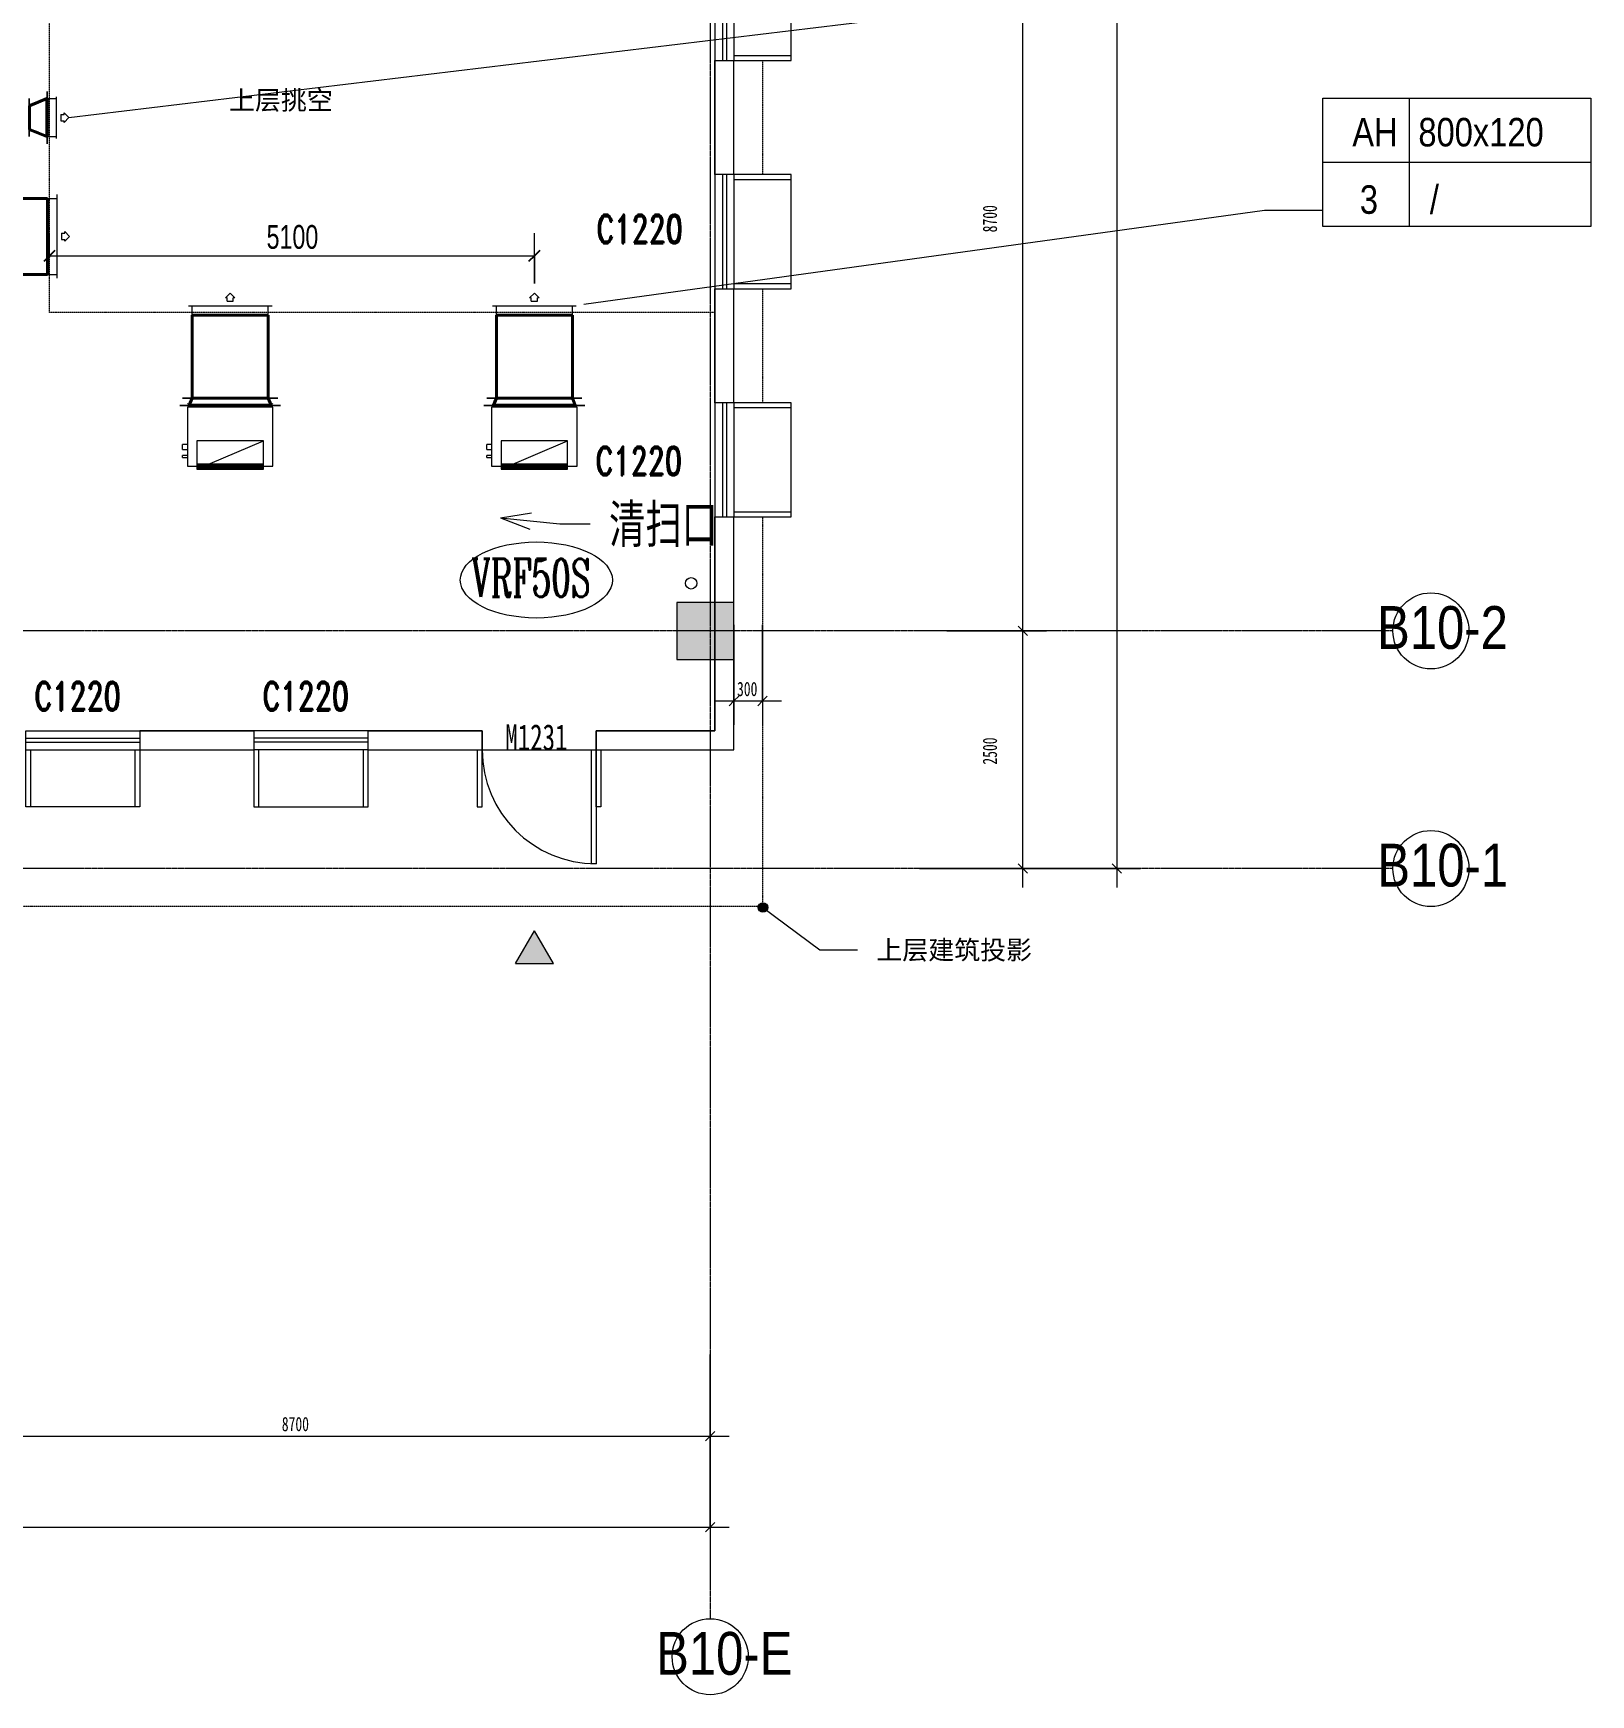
# Model space of a CAD drawing. Header units: millimetres. Extents: x 147808 to 200719, y -28592 to 8154.
# Drawn here: x 184278 to 200664, y -28592 to -11112 of the extents above; entities that cross this region are included whole.
import ezdxf

# ---------------------------------------------------------------- set-up
doc = ezdxf.new("R2010")
doc.units = ezdxf.units.MM
doc.linetypes.add('TJ Dash 2x', pattern=[3, 2, -1])
doc.linetypes.add('轴网线', pattern=[22.24, 12.7, -3.18, 3.18, -3.18])
for name, color, linetype, lineweight in [('0-1', 7, 'Continuous', 5), ('A-ANNO-DIMS', 7, 'Continuous', 5), ('A-ANNO-DIMS-100', 7, 'Continuous', 5), ('M-EQPM-IDEN', 7, 'Continuous', 5), ('M-HVAC-CDFF-IDEN', 7, 'Continuous', 5)]:
    doc.layers.add(name, color=color, linetype=linetype, lineweight=lineweight)
for name, color, linetype, lineweight, true_color in [('0-2', 7, 'Continuous', 5, 0x515151), ('A-ANNO-DIMS-1', 7, 'Continuous', 5, 0x5151ff), ('A-DETL-1', 7, 'TJ Dash 2x', 5, 0x5151ff), ('A-DETL-GENF-1', 7, 'Continuous', 5, 0xe1e1e1), ('A-DETL-GENF-2', 7, 'Continuous', 5, 0x515151), ('A-DETL-GENF-3', 7, 'Continuous', 5, 0x888888), ('A-DETL-MEDM-1', 7, 'Continuous', 5, 0x515151), ('A-DETL-WIDE-2', 4, 'Continuous', 80, 0x00ffff), ('A-DETL-WIDE-4', 150, 'Continuous', 80, 0x007fff), ('A-DOOR-1', 7, 'Continuous', 5, 0x515151), ('A-DOOR-2', 7, 'Continuous', 5, 0x5151be), ('A-DOOR-IDEN-1', 7, 'Continuous', 5, 0x515151), ('A-FLOR-1', 7, 'Continuous', 5, 0x7f7f7f), ('A-GLAZ-1', 7, 'Continuous', 5, 0x515151), ('A-GLAZ-IDEN-1', 7, 'Continuous', 5, 0x515151), ('A-WALL-1', 7, 'Continuous', 5, 0x515151), ('G-ANNO-TEXT-1', 7, 'Continuous', 5, 0x515151), ('G-ANNO-TEXT-2', 3, 'Continuous', 5, 0x00ff00), ('M-EQPM-1', 4, 'Continuous', 5, 0x00ffff), ('M-EQPM-2', 4, 'Continuous', 80, 0x00ffff), ('M-EQPM-IDEN-1', 3, 'Continuous', 5, 0x00ff00), ('M-HVAC-CDFF-1', 3, 'Continuous', 13, 0x00ff00), ('M-HVAC-CDFF-2', 150, 'Continuous', 13, 0x007fff), ('M-HVAC-CDFF-IDEN-1', 3, 'Continuous', 5, 0x00ff00), ('M-HVAC-DUCT-10', 150, 'Continuous', 5, 0x007fff), ('M-HVAC-DUCT-3', 3, 'Continuous', 40, 0x00ff00), ('M-HVAC-DUCT-4', 3, 'Continuous', 5, 0x00ff00), ('M-HVAC-DUCT-6', 150, 'Continuous', 40, 0x007fff), ('M-HVAC-DUCT-9', 150, 'Continuous', 80, 0x007fff), ('M-HVAC-DUCT-ANNO-3', 6, 'Continuous', 5, 0xff00ff), ('Q-SPCQ-1', 7, 'Continuous', 5, 0x515151), ('S-GRID-1', 7, '轴网线', 5, 0x5151ff), ('S-GRID-IDEN-1', 7, 'Continuous', 5, 0x515151), ('S-GRID-IDEN-2', 7, 'Continuous', 5, 0x5151ff)]:
    doc.layers.add(name, color=color, linetype=linetype, lineweight=lineweight, true_color=true_color)
doc.styles.add('Arial', font='arial.ttf', dxfattribs={"width": 0.7, "height": 250})
doc.styles.add('Complex', font='complex_.ttf', dxfattribs={"width": 0.6, "height": 400})
doc.styles.add('RomanD', font='romand__.ttf', dxfattribs={"width": 0.7, "height": 300})
doc.styles.add('TJ_FangSong', font='', dxfattribs={"width": 0.7, "height": 400})
doc.styles.add('TJ_FangSong_Narrow', font='', dxfattribs={"height": 450})
doc.styles.add('TJ_FangSong_Narrow_1', font='', dxfattribs={"height": 300})
doc.styles.add('仿宋_1', font='', dxfattribs={"width": 0.7, "height": 150})
doc.styles.add('仿宋_2', font='', dxfattribs={"width": 0.7, "height": 275})
doc.styles.add('黑体_2', font='', dxfattribs={"height": 200})
doc.styles.get('TJ_FangSong').set_extended_font_data('TJ_FangSong')
doc.styles.get('TJ_FangSong_Narrow').set_extended_font_data('TJ_FangSong_Narrow')
doc.styles.get('TJ_FangSong_Narrow_1').set_extended_font_data('TJ_FangSong_Narrow')
doc.styles.get('仿宋_1').set_extended_font_data('FangSong')
doc.styles.get('仿宋_2').set_extended_font_data('FangSong')
doc.styles.get('黑体_2').set_extended_font_data('SimHei')
doc.dimstyles.new('对角线-1_2_250_近', dxfattribs={"dimscale": 304.8, "dimtxt": 255.06485, "dimasz": 0.393701, "dimexe": 0.787402, "dimexo": 0.328084, "dimgap": 0, "dimtad": 1, "dimdec": 0, "dimzin": 0, "dimdsep": 46, "dimtxsty": 'Arial', "dimblk1": 'OBLIQUE', "dimblk2": 'OBLIQUE', "dimsah": 1, "dimcen": 0.09, "dimazin": 0, "dimtfac": 1, "dimtdec": 4, "dimtix": 1, "dimtmove": 0, "dimatfit": 3, "dimfxl": 1, "dimtvp": 1, "dimtolj": 1, "dimtzin": 0, "dimarcsym": 2})
doc.dimstyles.new('对角线_-_1_5mm_仿宋', dxfattribs={"dimscale": 304.8, "dimtxt": 193.128667, "dimasz": 0.328084, "dimexe": 0.82021, "dimexo": 0.0625, "dimgap": 0.065617, "dimtad": 1, "dimdec": 0, "dimdsep": 46, "dimtxsty": '仿宋_1', "dimblk1": 'OBLIQUE', "dimblk2": 'OBLIQUE', "dimsah": 1, "dimcen": 0.09, "dimdle": 0.656168, "dimazin": 0, "dimtfac": 1, "dimtdec": 4, "dimtix": 1, "dimtmove": 2, "dimatfit": 3, "dimfxl": 2.624672, "dimfxlon": 1, "dimtvp": 1, "dimtolj": 1, "dimtzin": 0, "dimarcsym": 2})
doc.dimstyles.new('对角线_-_1_5mm_仿宋_1', dxfattribs={"dimscale": 304.8, "dimtxt": 193.128667, "dimasz": 0.328084, "dimexe": 0.82021, "dimexo": 0.0625, "dimgap": 0.065617, "dimtad": 1, "dimdec": 0, "dimdsep": 46, "dimtxsty": '仿宋_1', "dimblk1": 'OBLIQUE', "dimblk2": 'OBLIQUE', "dimsah": 1, "dimcen": 0.09, "dimdle": 0.656168, "dimazin": 0, "dimtfac": 1, "dimtdec": 4, "dimtix": 1, "dimtmove": 0, "dimatfit": 3, "dimfxl": 2.624672, "dimfxlon": 1, "dimtvp": 1, "dimtolj": 1, "dimtzin": 0, "dimarcsym": 2})

# ---------------------------------------------------------------- blocks, each defined once
blk = doc.blocks.new('双层单列 - 双层单列-2855370-10-001 一层空调通风平面图')
at = {"layer": 'A-GLAZ-1'}
for p, q in [((-600, 100), (600, 100)), ((-600, -100), (-600, 100)), ((-600, 20), (600, 20)), ((600, 100), (600, -100)), ((-600, -20), (600, -20)), ((-600, -100), (600, -100)), ((-600, -700), (-600, -100)), ((-550, -100), (-550, -700)), ((550, -700), (550, -100)), ((600, -100), (600, -700)), ((-550, -700), (-600, -700)), ((550, -700), (-550, -700)), ((600, -700), (550, -700))]:
    blk.add_line(p, q, dxfattribs=at)
blk = doc.blocks.new('双层单列 - 双层单列-2855371-10-001 一层空调通风平面图')
at = {"layer": 'A-GLAZ-1'}
for p, q in [((-550, 700), (-600, 700)), ((-600, 700), (-600, 100)), ((550, 700), (-550, 700)), ((-550, 100), (-550, 700)), ((550, 700), (550, 100)), ((600, 700), (550, 700)), ((600, 100), (600, 700)), ((-600, 100), (600, 100)), ((-600, 100), (-600, -100)), ((-600, 20), (600, 20)), ((600, -100), (600, 100)), ((-600, -20), (600, -20)), ((-600, -100), (600, -100))]:
    blk.add_line(p, q, dxfattribs=at)
blk = doc.blocks.new('TJ单扇平开门-带窗框 - M1230-3103489-10-001 一层空调通风平面图')
at = {"layer": 'A-DOOR-1'}
for p, q in [((-650, -100), (-650, -700)), ((-600, -700), (-600, -100)), ((550, -100), (600, -100)), ((550, -1300), (550, -100)), ((600, -700), (600, -100)), ((600, -100), (600, -1300)), ((650, -100), (650, -700)), ((-650, -700), (-600, -700)), ((650, -700), (600, -700)), ((600, -1300), (550, -1300))]:
    blk.add_line(p, q, dxfattribs=at)
at = {"layer": 'A-DOOR-2'}
blk.add_arc((600, -100), 1200, 180, 270, dxfattribs=at)
blk = doc.blocks.new('雨水管 2d - 地漏 R50-1793327-10-001 一层空调通风平面图')
at = {"layer": 'Q-SPCQ-1'}
blk.add_circle((0, 0), 60, dxfattribs=at)
blk = doc.blocks.new('箭头 - 入口符号 - 箭头 - 入口符号-1524210-10-001 一层空调通风平面图')
at = {"layer": 'A-DETL-GENF-3'}
blk.add_hatch(color=256, dxfattribs=at).paths.add_polyline_path([(-200, 0), (200, 0), (0, 346)], flags=0)
at = {"layer": 'A-DETL-GENF-2'}
for p, q in [((-200, 0), (0, 346)), ((200, 0), (0, 346)), ((-200, 0), (200, 0))]:
    blk.add_line(p, q, dxfattribs=at)
blk = doc.blocks.new('DIMBLOCK1-10-001 一层空调通风平面图')
at = {"layer": 'A-ANNO-DIMS-100', "color": 173, "true_color": 0x5151ff, "transparency": 16777216}
for p, q in [((193889, -17400), (194939, -17400)), ((194689, -17400), (193889, -17400)), ((194689, -17400), (194639, -17350)), ((194689, -20100), (194689, -17400)), ((194689, -17400), (194739, -17450)), ((193889, -19900), (194939, -19900)), ((194689, -19900), (193889, -19900)), ((194689, -19900), (194639, -19850)), ((194689, -19900), (194739, -19950))]:
    blk.add_line(p, q, dxfattribs=at)
at = {"layer": 'A-ANNO-DIMS-100', "color": 0, "transparency": 16777216, "insert": (194267, -18807), "char_height": 150, "width": 377.27, "attachment_point": 1, "rotation": 90, "line_spacing_factor": 0.898273, "style": '仿宋_1'}
blk.add_mtext('2500', dxfattribs=at)
blk = doc.blocks.new('_Oblique')
at = {"color": 0, "linetype": 'ByBlock', "lineweight": -2}
blk.add_line((-0.5, -0.5), (0.5, 0.5), dxfattribs=at)
blk = doc.blocks.new('DIMBLOCK2-10-001 一层空调通风平面图')
at = {"layer": 'A-ANNO-DIMS-100', "color": 173, "true_color": 0x5151ff, "transparency": 16777216}
for p, q in [((193889, -8700), (194939, -8700)), ((194689, -8700), (193889, -8700)), ((194689, -8700), (194639, -8650)), ((194689, -17400), (194689, -8700)), ((194689, -8700), (194739, -8750)), ((193889, -17400), (194939, -17400)), ((194689, -17400), (193889, -17400)), ((194689, -17400), (194639, -17350)), ((194689, -17400), (194739, -17450))]:
    blk.add_line(p, q, dxfattribs=at)
at = {"layer": 'A-ANNO-DIMS-100', "color": 0, "transparency": 16777216, "insert": (194267, -13207), "char_height": 150, "width": 377.27, "attachment_point": 1, "rotation": 90, "line_spacing_factor": 0.898273, "style": '仿宋_1'}
blk.add_mtext('8700', dxfattribs=at)
blk = doc.blocks.new('DIMBLOCK9-10-001 一层空调通风平面图')
at = {"layer": 'A-ANNO-DIMS-100', "color": 173, "true_color": 0x5151ff, "transparency": 16777216}
for p, q in [((182700, -25071), (182700, -26121)), ((182700, -25871), (182700, -25071)), ((191400, -25071), (191400, -26121)), ((191400, -25871), (191400, -25071)), ((182700, -25871), (182750, -25821)), ((191400, -25871), (191450, -25821)), ((182700, -25871), (182650, -25921)), ((182700, -25871), (191600, -25871)), ((191400, -25871), (191350, -25921))]:
    blk.add_line(p, q, dxfattribs=at)
at = {"layer": 'A-ANNO-DIMS-100', "color": 0, "transparency": 16777216, "insert": (186893, -25669), "char_height": 150, "width": 377.27, "attachment_point": 1, "line_spacing_factor": 0.898273, "style": '仿宋_1'}
blk.add_mtext('8700', dxfattribs=at)
blk = doc.blocks.new('DIMBLOCK18-10-001 一层空调通风平面图')
at = {"layer": 'A-ANNO-DIMS-100', "color": 173, "true_color": 0x5151ff, "transparency": 16777216}
for p, q in [((191650, -17337), (191650, -18387)), ((191650, -18137), (191650, -17337)), ((191950, -17337), (191950, -18387)), ((191950, -18137), (191950, -17337)), ((191450, -18137), (192150, -18137)), ((191650, -18137), (191600, -18187)), ((191650, -18137), (191700, -18087)), ((191950, -18137), (191900, -18187)), ((191950, -18137), (192000, -18087))]:
    blk.add_line(p, q, dxfattribs=at)
at = {"layer": 'A-ANNO-DIMS-100', "color": 0, "transparency": 16777216, "insert": (191682, -17936), "char_height": 150, "width": 282.96, "attachment_point": 1, "line_spacing_factor": 0.898273, "style": '仿宋_1'}
blk.add_mtext('300', dxfattribs=at)
blk = doc.blocks.new('DIMBLOCK19-10-001 一层空调通风平面图')
at = {"layer": 'A-ANNO-DIMS-100', "color": 173, "true_color": 0x5151ff, "transparency": 16777216}
for p, q in [((191400, -25011), (191400, -27079)), ((191400, -26829), (191400, -25011)), ((156600, -26029), (156600, -27079)), ((156600, -26829), (156600, -26029)), ((156400, -26829), (191600, -26829)), ((156600, -26829), (156550, -26879)), ((156600, -26829), (156650, -26779)), ((191400, -26829), (191350, -26879)), ((191400, -26829), (191450, -26779))]:
    blk.add_line(p, q, dxfattribs=at)
at = {"layer": 'A-ANNO-DIMS-100', "color": 0, "transparency": 16777216, "insert": (173804, -26627), "char_height": 150, "width": 471.59, "attachment_point": 1, "line_spacing_factor": 0.898273, "style": '仿宋_1'}
blk.add_mtext('34800', dxfattribs=at)
blk = doc.blocks.new('DIMBLOCK21-10-001 一层空调通风平面图')
at = {"layer": 'A-ANNO-DIMS-100', "color": 173, "true_color": 0x5151ff, "transparency": 16777216}
for p, q in [((195678, 200), (195678, -20100)), ((195678, 0), (195628, 50)), ((193990, 0), (195928, 0)), ((195678, 0), (193990, 0)), ((195678, 0), (195728, -50)), ((193601, -19900), (195928, -19900)), ((195678, -19900), (193601, -19900)), ((195678, -19900), (195628, -19850)), ((195678, -19900), (195728, -19950))]:
    blk.add_line(p, q, dxfattribs=at)
at = {"layer": 'A-ANNO-DIMS-100', "color": 0, "transparency": 16777216, "insert": (195477, -10146), "char_height": 150, "width": 471.59, "attachment_point": 1, "rotation": 90, "line_spacing_factor": 0.898273, "style": '仿宋_1'}
blk.add_mtext('19900', dxfattribs=at)
blk = doc.blocks.new('轴网 - R4_0-512320-10-001 一层空调通风平面图')
at = {"layer": 'S-GRID-IDEN-2'}
blk.add_circle((0, 0), 4, dxfattribs=at)
blk = doc.blocks.new('AH_单层格栅风口_叶片水平 - 标准-2905007-10-001 一层空调通风平面图')
at = {"layer": 'M-HVAC-CDFF-1'}
for p, q in [((184420, -11800), (184520, -11800)), ((184520, -11780), (184520, -12220)), ((184570, -11966), (184603, -11966)), ((184570, -11966), (184570, -12033)), ((184570, -12033), (184603, -12033)), ((184603, -11966), (184603, -11950)), ((184653, -12000), (184603, -11950)), ((184653, -12000), (184603, -12050)), ((184603, -12050), (184603, -12033)), ((184420, -12200), (184520, -12200))]:
    blk.add_line(p, q, dxfattribs=at)
blk = doc.blocks.new('过渡件_矩形变径管_角度_法兰 - 45 度-2858535-10-001 一层空调通风平面图')
at = {"layer": 'M-HVAC-DUCT-3'}
for p, q in [((0, -200), (0, 200)), ((0, 200), (3, 199)), ((3, 200), (184, 125)), ((3, -200), (3, 200)), ((94, 162), (187, 125)), ((184, 125), (184, -125)), ((184, -125), (3, -200)), ((187, -125), (94, -163)), ((3, -199), (0, -200))]:
    blk.add_line(p, q, dxfattribs=at)
at = {"layer": 'M-HVAC-DUCT-4'}
for p, q in [((0, -275), (0, 275)), ((0, 275), (0, -275)), ((187, 200), (187, 125)), ((187, -200), (187, 200)), ((187, -125), (187, -200))]:
    blk.add_line(p, q, dxfattribs=at)
blk = doc.blocks.new('AH_单层格栅风口_叶片水平 - 标准-2982358-10-001 一层空调通风平面图')
at = {"layer": 'M-HVAC-CDFF-2'}
for p, q in [((189110, -13980), (189990, -13980)), ((189150, -14080), (189150, -13980)), ((189550, -13847), (189500, -13897)), ((189517, -13897), (189500, -13897)), ((189517, -13930), (189517, -13897)), ((189517, -13930), (189583, -13930)), ((189550, -13847), (189600, -13897)), ((189600, -13897), (189583, -13897)), ((189583, -13930), (189583, -13897)), ((189950, -14080), (189950, -13980))]:
    blk.add_line(p, q, dxfattribs=at)
blk = doc.blocks.new('M_多联机 - 室内机 - 静音型 - 天花板内藏风管式下回风 - 5_0 kW-V28-10-001 一层空调通风平面图')
at = {"layer": 'A-DETL-WIDE-2'}
blk.add_line((350, 310), (-350, 310), dxfattribs=at)
at = {"layer": 'M-EQPM-1'}
for p, q in [((-350, 310), (-450, 310)), ((-450, 310), (-450, -310)), ((450, 310), (350, 310)), ((450, -210), (450, 310)), ((500, 220), (450, 220)), ((450, 200), (500, 200)), ((500, 220), (500, 200)), ((500, 135), (450, 135)), ((450, 85), (500, 85)), ((500, 135), (500, 85)), ((-450, -310), (449, -310)), ((-430, -310), (-430, -330)), ((430, -330), (-430, -330)), ((430, -330), (430, -310)), ((449, -310), (450, -310)), ((450, -310), (450, -210))]:
    blk.add_line(p, q, dxfattribs=at)
blk = doc.blocks.new('过渡件_矩形变径管_角度_法兰 - 45 度-V32-10-001 一层空调通风平面图')
at = {"layer": 'A-DETL-WIDE-4'}
for p, q in [((0, 430), (3, 429)), ((3, -429), (0, -430))]:
    blk.add_line(p, q, dxfattribs=at)
at = {"layer": 'M-HVAC-DUCT-10'}
for p, q in [((0, 430), (0, 530)), ((0, 530), (0, -530)), ((78, 500), (78, 400)), ((78, -500), (78, 500)), ((0, -530), (0, -430)), ((78, -400), (78, -500))]:
    blk.add_line(p, q, dxfattribs=at)
at = {"layer": 'M-HVAC-DUCT-6'}
for p, q in [((3, 430), (75, 400)), ((3, -430), (3, 430)), ((39, 415), (78, 400)), ((75, 400), (75, -400)), ((75, -400), (3, -430)), ((78, -400), (39, -415))]:
    blk.add_line(p, q, dxfattribs=at)
blk = doc.blocks.new('TJ_设备标注-样式二 - 封闭式-586405-10-001 一层空调通风平面图')
at = {"layer": 'M-EQPM-IDEN'}
blk.add_ellipse((0.46, 0.2), major_axis=(-8, 0), ratio=0.5, dxfattribs=at)
blk = doc.blocks.new('TJ_风口标注-样式二3mm_风量是文字_ - 标准-2906964-10-001 一层空调通风平面图')
at = {"layer": 'M-HVAC-CDFF-IDEN'}
for p, q in [((-5.4, -9.21), (-5.4, 4.29)), ((-5.4, 4.29), (22.78, 4.29)), ((22.78, 4.29), (22.78, -9.21)), ((22.78, -9.21), (-5.4, -9.21))]:
    blk.add_line(p, q, dxfattribs=at)
at = {"layer": 'M-HVAC-CDFF-IDEN-1'}
for p, q in [((3.73, -9.21), (3.73, 4.29)), ((-5.4, -2.46), (22.78, -2.46))]:
    blk.add_line(p, q, dxfattribs=at)
blk = doc.blocks.new('DIMBLOCK30-10-001 一层空调通风平面图')
at = {"layer": 'A-ANNO-DIMS-100'}
for p, q in [((184450, -13470), (184450, -13215)), ((189550, -13747), (189550, -13215)), ((184450, -13455), (189550, -13455)), ((184450, -13455), (184450, -13470)), ((189550, -13455), (189550, -13747))]:
    blk.add_line(p, q, dxfattribs=at)
at = {"layer": 'A-ANNO-DIMS-100', "lineweight": 25}
for p, q in [((184450, -13455), (184390, -13515)), ((184450, -13455), (184510, -13395)), ((189550, -13455), (189490, -13515)), ((189550, -13455), (189610, -13395))]:
    blk.add_line(p, q, dxfattribs=at)
at = {"layer": 'A-ANNO-DIMS-100', "color": 0, "insert": (186733, -13130), "char_height": 250, "width": 640.41, "attachment_point": 1, "line_spacing_factor": 0.941778, "style": 'Arial'}
blk.add_mtext('5100', dxfattribs=at)
blk = doc.blocks.new('YXQH_AR_B9-20_rvt-1-10-001 一层空调通风平面图')
at = {"layer": 'A-DETL-GENF-1'}
h = blk.add_hatch(color=256, dxfattribs=at)
h.paths.add_polyline_path([(173675, -17700), (174325, -17700), (174325, -17050), (173675, -17050)], flags=0)
h.paths.add_polyline_path([(191516.7, -17700), (191650, -17700), (191650, -17100), (191050, -17100), (191050, -17700), (191450, -17700)], flags=0)
h.paths.add_polyline_path([(183000, -17700), (183000, -17100), (182400, -17100), (182400, -17700)], flags=0)
h.paths.add_polyline_path([(165000, -17650), (165600, -17650), (165600, -17050), (165000, -17050), (165000, -17478.6)], flags=0)
h.paths.add_polyline_path([(156350, -17650), (156950, -17650), (156950, -17050), (156350, -17050), (156350, -17450)], flags=0)
h.paths.add_polyline_path([(171300, -9350), (171300, -8750), (170700, -8750), (170700, -9350), (171100, -9350)], flags=0)
h.paths.add_polyline_path([(176400, -9050), (176800, -9050), (176800, -8450), (176200, -8450), (176200, -9050)], flags=0)
h.paths.add_polyline_path([(191578.1, -9050), (191650, -9050), (191650, -8450), (191050, -8450), (191050, -9050), (191450, -9050)], flags=0)
h.paths.add_polyline_path([(183000, -9050), (183000, -8450), (182400, -8450), (182400, -9050)], flags=0)
h.paths.add_polyline_path([(156950, -9000), (156950, -8400), (156350, -8400), (156350, -9000), (156550, -9000)], flags=0)
h.paths.add_polyline_path([(165000, -9000), (165600, -9000), (165600, -8400), (165000, -8400)], flags=0)
h.paths.add_polyline_path([(191250, -7200), (191650, -7200), (191650, -6800), (191250, -6800), (191250, -7000)], flags=0)
h.paths.add_polyline_path([(182950, -7000), (182950, -6500), (182550, -6500), (182550, -7000)], flags=0)
h.paths.add_polyline_path([(171100, -6350), (171100, -5950), (170900, -5950), (170900, -6350)], flags=0)
h.paths.add_polyline_path([(173750, -6350), (173950, -6350), (173950, -5950), (173750, -5950), (173750, -6150)], flags=0)
h.paths.add_polyline_path([(168050, -6350), (168250, -6350), (168250, -5950), (168050, -5950), (168050, -6150)], flags=0)
h.paths.add_polyline_path([(173873.6, -4365), (173950, -4365), (173950, -3965), (173750, -3965), (173750, -4365)], flags=0)
h.paths.add_polyline_path([(171042.4, -4365), (171100, -4365), (171100, -3965), (170900, -3965), (170900, -4365)], flags=0)
h.paths.add_polyline_path([(168250, -4365), (168250, -3965), (168050, -3965), (168050, -4365), (168126.4, -4365)], flags=0)
h.paths.add_polyline_path([(168050, -2025), (168250, -2025), (168250, -1625), (168050, -1625)], flags=0)
h.paths.add_polyline_path([(173750, -2025), (173950, -2025), (173950, -1625), (173750, -1625), (173750, -1885)], flags=0)
h.paths.add_polyline_path([(170958.9, -1775), (171100, -1775), (171100, -1375), (170900, -1375), (170900, -1775)], flags=0)
h.paths.add_polyline_path([(165015.3, -350), (165600, -350), (165600, 250), (165000, 250), (165000, -350), (165012.5, -350)], flags=0)
h.paths.add_polyline_path([(156950, -350), (156950, 250), (156350, 250), (156350, -350), (156550, -350)], flags=0)
h.paths.add_polyline_path([(176600, -350), (176800, -350), (176800, 250), (176200, 250), (176200, -350), (176550, -350)], flags=0)
at = {"layer": 'G-ANNO-TEXT-1'}
h = blk.add_hatch(color=256, dxfattribs=at)
edge = h.paths.add_edge_path(flags=0)
edge.add_arc((191955.2, -20309.6), 50, 0, 360)
at = {"layer": 'A-DETL-1'}
for p, q in [((184450, -14050), (184450, -8650)), ((191950, -11400), (191950, -12600)), ((191950, -13800), (191950, -15000)), ((191450, -14050), (184450, -14050)), ((191950, -16200), (191950, -20300)), ((191950, -20300), (169750, -20300)), ((191950, -20300), (169750, -20300)), ((191950, -20300), (169750, -20300))]:
    blk.add_line(p, q, dxfattribs=at)
at = {"layer": 'A-DETL-MEDM-1'}
for p, q in [((191450, -17100), (191050, -17100)), ((191050, -17100), (191050, -17700)), ((191650, -17100), (191450, -17100)), ((191650, -17700), (191650, -17100)), ((191050, -17700), (191450, -17700)), ((191450, -17700), (191650, -17700))]:
    blk.add_line(p, q, dxfattribs=at)
at = {"layer": 'A-FLOR-1'}
for p, q in [((191450, -12600), (191450, -11400)), ((191450, -15000), (191450, -13800)), ((191450, -18450), (191450, -16200)), ((185400, -18450), (186600, -18450)), ((187800, -18450), (189000, -18450)), ((189000, -18450), (189000, -18650)), ((190200, -18650), (190200, -18450)), ((190200, -18450), (191450, -18450)), ((189000, -18650), (190150, -18650)), ((190150, -18650), (190200, -18650))]:
    blk.add_line(p, q, dxfattribs=at)
at = {"layer": 'A-WALL-1'}
for p, q in [((191450, -11400), (191450, -12600)), ((191650, -12600), (191650, -11400)), ((191450, -13800), (191450, -15000)), ((191650, -15000), (191650, -13800)), ((191450, -16200), (191450, -18450)), ((191650, -18650), (191650, -16200)), ((186600, -18450), (185400, -18450)), ((189000, -18450), (187800, -18450)), ((189000, -18650), (189000, -18450)), ((191450, -18450), (190200, -18450)), ((190200, -18450), (190200, -18650)), ((185400, -18650), (186600, -18650)), ((187800, -18650), (189000, -18650)), ((190200, -18650), (191450, -18650)), ((191450, -18650), (191650, -18650))]:
    blk.add_line(p, q, dxfattribs=at)
at = {"layer": 'G-ANNO-TEXT-1'}
for p, q in [((191955.2, -20309.6), (192552.2, -20756.9)), ((192552.2, -20756.9), (192948.2, -20756.9))]:
    blk.add_line(p, q, dxfattribs=at)
blk.add_circle((191955.2, -20309.6), 50, dxfattribs=at)
at = {"layer": 'S-GRID-1'}
for p, q in [((191400, 7353.7), (191400, -27792.2)), ((198582.5, -17400), (148741.6, -17400)), ((198582.5, -19900), (148741.6, -19900))]:
    blk.add_line(p, q, dxfattribs=at)
at = {"layer": '0-2'}
for p, rotation in [((191550, -10800), 269.9999999999999), ((191550, -13200), 269.9999999999999), ((191550, -15600), 269.9999999999999), ((187200, -18550), 180)]:
    blk.add_blockref('双层单列 - 双层单列-2855371-10-001 一层空调通风平面图', p, dxfattribs=dict(at, rotation=rotation))
for name, p in [('雨水管 2d - 地漏 R50-1793327-10-001 一层空调通风平面图', (191200, -16899.3)), ('双层单列 - 双层单列-2855370-10-001 一层空调通风平面图', (184800, -18550)), ('TJ单扇平开门-带窗框 - M1230-3103489-10-001 一层空调通风平面图', (189600, -18550)), ('箭头 - 入口符号 - 箭头 - 入口符号-1524210-10-001 一层空调通风平面图', (189550, -20900))]:
    blk.add_blockref(name, p, dxfattribs=at)
at = {"layer": '0-2', "xscale": 99.99999999999993, "yscale": 99.99999999999993, "zscale": 99.99999999999993}
for p, rotation in [((198982.5, -17400), 89.99999999999984), ((198982.5, -19900), 89.99999999999984), ((191400, -28192.2), 180)]:
    blk.add_blockref('轴网 - R4_0-512320-10-001 一层空调通风平面图', p, dxfattribs=dict(at, rotation=rotation))
at = {"layer": 'A-DOOR-IDEN-1', "insert": (189244.1, -18381.8), "char_height": 275, "width": 869.831, "attachment_point": 1, "style": '仿宋_2'}
blk.add_mtext('M1231', dxfattribs=at)
at = {"layer": 'A-GLAZ-IDEN-1', "char_height": 300, "width": 1217.763, "attachment_point": 1, "style": 'RomanD'}
for insert in [(190203.1, -13021.9), (190193.7, -15463), (184290, -17936.5), (186690, -17936.5)]:
    blk.add_mtext('C1220', dxfattribs=dict(at, insert=insert))
at = {"layer": 'G-ANNO-TEXT-1', "char_height": 200, "attachment_point": 1, "style": '黑体_2'}
for s, insert, width in [('上层挑空', (186338, -11716.8), 1475.105), ('上层建筑投影', (193148.2, -20656.9), 2212.657)]:
    blk.add_mtext(s, dxfattribs=dict(at, insert=insert, width=width))
at = {"layer": 'S-GRID-IDEN-1', "char_height": 450, "attachment_point": 1, "style": 'TJ_FangSong_Narrow'}
for s, insert, width in [('B10-2', (198416.2, -17139.4), 1362.869), ('B10-1', (198419.2, -19639.4), 1354.852), ('B10-E', (190831.7, -27931.7), 1370.886)]:
    blk.add_mtext(s, dxfattribs=dict(at, insert=insert, width=width))
at = {"layer": 'A-ANNO-DIMS-1'}
dim = blk.add_linear_dim(base=(195678.4, -19900), p1=(193990.2, 0), p2=(193601.4, -19900), angle=90, dimstyle='对角线_-_1_5mm_仿宋_1', override={"dimpost": '<>', "dimfxl": 19903.797647}, dxfattribs=at)
dim.commit()
dim.dimension.update_dxf_attribs({"geometry": 'DIMBLOCK21-10-001 一层空调通风平面图', "text_midpoint": (195582.5, -9950)})
for base, p1, p2, override, picture, middle in [((194688.5, -8700), (193888.5, -17400), (193888.5, -8700), {"dimpost": '<>', "dimfxl": 8700}, 'DIMBLOCK2-10-001 一层空调通风平面图', (194366.6, -13018.6)), ((194688.5, -17400), (193888.5, -19900), (193888.5, -17400), {"dimpost": '<>', "dimfxl": 2500}, 'DIMBLOCK1-10-001 一层空调通风平面图', (194366.6, -18618.6))]:
    dim = blk.add_linear_dim(base=base, p1=p1, p2=p2, angle=90, dimstyle='对角线_-_1_5mm_仿宋', override=override, dxfattribs=at)
    dim.commit()
    dim.dimension.update_dxf_attribs({"geometry": picture, "text_midpoint": middle, "dimtype": 160, "text_rotation": 90})
for base, p1, p2, override, picture, middle in [((191950, -18137.1), (191650, -17337.1), (191950, -17337.1), {"dimpost": '<>', "dimfxl": 299.999999}, 'DIMBLOCK18-10-001 一层空调通风平面图', (191800, -18041.2)), ((191400, -26828.9), (156600, -26028.9), (191400, -25010.9), {"dimpost": '<>', "dimfxl": 34814.887786}, 'DIMBLOCK19-10-001 一层空调通风平面图', (174000, -26733.1)), ((191400, -25870.6), (182700, -25070.6), (191400, -25070.6), {"dimpost": '<>', "dimfxl": 8700}, 'DIMBLOCK9-10-001 一层空调通风平面图', (187050, -25774.7))]:
    dim = blk.add_linear_dim(base=base, p1=p1, p2=p2, dimstyle='对角线_-_1_5mm_仿宋_1', override=override, dxfattribs=at)
    dim.commit()
    dim.dimension.update_dxf_attribs({"geometry": picture, "text_midpoint": middle})

msp = doc.modelspace()

# ---------------------------------------------------------------- linework, layer by layer
at = {"layer": 'G-ANNO-TEXT-2'}
for p, q in [((189193.9, -16211.2), (189520.9, -16158.3)), ((189193.9, -16211.2), (189503.5, -16328.9)), ((189193.9, -16211.2), (189818.8, -16274.9)), ((189818.8, -16274.9), (190136.2, -16274.9))]:
    msp.add_line(p, q, dxfattribs=at)
at = {"layer": 'M-HVAC-CDFF-IDEN'}
for p, q in [((184653.3, -11999.6), (197358.5, -10466.1)), ((190070, -13963.3), (197231.1, -12972.5)), ((197231.1, -12972.5), (197845.1, -12972.5))]:
    msp.add_line(p, q, dxfattribs=at)
at = {"layer": 'M-HVAC-DUCT-6'}
for p, q in [((184427, -12849.5), (183554, -12849.5)), ((184427, -12849.5), (184427, -13649.5)), ((184427, -13649.5), (183554, -13649.5)), ((185950, -14080), (186750, -14080)), ((185950, -14080), (185950, -14953)), ((186750, -14080), (186750, -14953)), ((189150, -14080), (189950, -14080)), ((189150, -14080), (189150, -14953)), ((189950, -14080), (189950, -14953)), ((186750, -14953), (185950, -14953)), ((189950, -14953), (189150, -14953))]:
    msp.add_line(p, q, dxfattribs=at)
at = {"layer": 'M-HVAC-DUCT-ANNO-3'}
for p, q in [((186000, -15699.2), (186700, -15399.2)), ((186000, -15399.2), (186000, -15699.2)), ((186700, -15399.2), (186000, -15399.2)), ((186700, -15699.2), (186700, -15399.2)), ((189200, -15699.2), (189900, -15399.2)), ((189200, -15399.2), (189200, -15699.2)), ((189900, -15399.2), (189200, -15399.2)), ((189900, -15699.2), (189900, -15399.2)), ((186000, -15699.2), (186700, -15699.2)), ((189200, -15699.2), (189900, -15699.2))]:
    msp.add_line(p, q, dxfattribs=at)

# ---------------------------------------------------------------- block references
at = {"layer": '0-1'}
msp.add_blockref('YXQH_AR_B9-20_rvt-1-10-001 一层空调通风平面图', (0, 0), dxfattribs=at)
at = {"layer": 'M-EQPM-2', "rotation": 180}
for p in [(186350, -15355.4), (189550, -15355.4)]:
    msp.add_blockref('M_多联机 - 室内机 - 静音型 - 天花板内藏风管式下回风 - 5_0 kW-V28-10-001 一层空调通风平面图', p, dxfattribs=at)
at = {"layer": 'M-EQPM-IDEN', "xscale": 99.99999999999993, "yscale": 99.99999999999993, "zscale": 99.99999999999993}
msp.add_blockref('TJ_设备标注-样式二 - 封闭式-586405-10-001 一层空调通风平面图', (189525, -16884.7), dxfattribs=at)
at = {"layer": 'M-HVAC-CDFF-1'}
msp.add_blockref('AH_单层格栅风口_叶片水平 - 标准-2905007-10-001 一层空调通风平面图', (0, 0), dxfattribs=at)
at = {"layer": 'M-HVAC-CDFF-2', "rotation": 270.0000000000002}
msp.add_blockref('AH_单层格栅风口_叶片水平 - 标准-2982358-10-001 一层空调通风平面图', (198507, 176300.5), dxfattribs=at)
at = {"layer": 'M-HVAC-CDFF-2'}
for p in [(-3200, 0), (0, 0)]:
    msp.add_blockref('AH_单层格栅风口_叶片水平 - 标准-2982358-10-001 一层空调通风平面图', p, dxfattribs=at)
at = {"layer": 'M-HVAC-CDFF-IDEN', "xscale": 99.99999999999993, "yscale": 99.99999999999993, "zscale": 99.99999999999993}
msp.add_blockref('TJ_风口标注-样式二3mm_风量是文字_ - 标准-2906964-10-001 一层空调通风平面图', (198385.5, -12224.1), dxfattribs=at)
at = {"layer": 'M-HVAC-DUCT-3', "rotation": 180}
msp.add_blockref('过渡件_矩形变径管_角度_法兰 - 45 度-2858535-10-001 一层空调通风平面图', (184423, -11999.6), dxfattribs=at)
at = {"layer": 'M-HVAC-DUCT-9', "rotation": 90}
for p in [(186350, -15028.4), (189550, -15028.4)]:
    msp.add_blockref('过渡件_矩形变径管_角度_法兰 - 45 度-V32-10-001 一层空调通风平面图', p, dxfattribs=at)

# ---------------------------------------------------------------- texts
at = {"layer": 'G-ANNO-TEXT-2', "insert": (190336.2, -16074.9), "char_height": 400, "width": 1397.341, "attachment_point": 1, "style": 'TJ_FangSong'}
msp.add_mtext('清扫口', dxfattribs=at)
at = {"layer": 'M-EQPM-IDEN-1', "insert": (188884.6, -16642.8), "char_height": 400, "width": 1673.923, "attachment_point": 1, "style": 'Complex'}
msp.add_mtext('VRF50S', dxfattribs=at)
at = {"layer": 'M-HVAC-CDFF-IDEN-1', "char_height": 300, "attachment_point": 1, "style": 'TJ_FangSong_Narrow_1'}
for s, insert, width in [('AH', (198154.9, -12003.4), 376.793), ('800x120', (198850.2, -12003.4), 1242.616), ('\\fTJ_FangSong_Narrow|b0|i0|c134|p2|;3', (198234.4, -12712), 184.388), ('\\fTJ_FangSong_Narrow|b0|i0|c134|p2|;/', (198970.8, -12712), 104.219)]:
    msp.add_mtext(s, dxfattribs=dict(at, insert=insert, width=width))

# ---------------------------------------------------------------- dimensions: what is measured, and where the dimension line sits
at = {"layer": 'A-ANNO-DIMS'}
dim = msp.add_linear_dim(base=(189550, -13454.8), p1=(184450, -13370), p2=(189550, -13846.7), dimstyle='对角线-1_2_250_近', override={"dimpost": '<>', "dimfxl": 5122.20738}, dxfattribs=at)
dim.commit()
dim.dimension.update_dxf_attribs({"geometry": 'DIMBLOCK30-10-001 一层空调通风平面图', "text_midpoint": (187000, -13327.2)})

doc.saveas('drawing.dxf')
